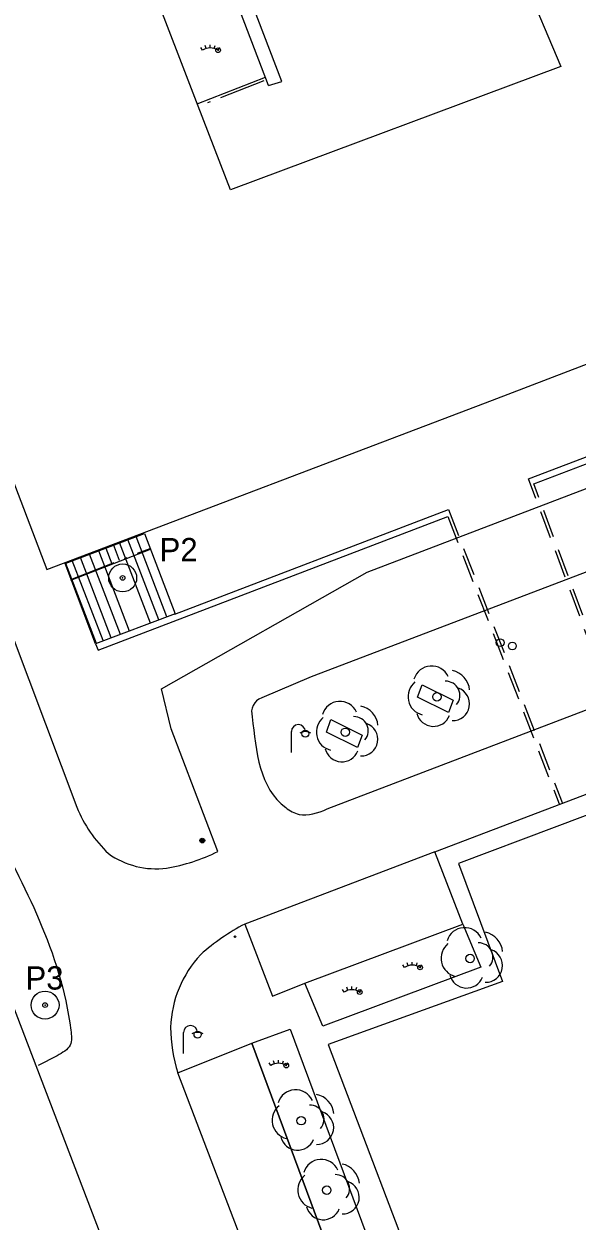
# Model space of a CAD drawing. Extents: x -89153 to -88764, y -100884 to -100462.
# Drawn here: x -89024.2 to -88988.5, y -100740.1 to -100662.9 of the extents above; entities that cross this region are included whole.
import ezdxf
from ezdxf.enums import TextEntityAlignment as Align

# ---------------------------------------------------------------- set-up
doc = ezdxf.new("R2010")
doc.units = 0
doc.header["$LTSCALE"] = 0.6
doc.header["$PDMODE"] = 32
doc.header["$PDSIZE"] = 0.3
doc.linetypes.add('DOT_DASHED', pattern=[7.7, 5, -1.2, 0.3, -1.2])
doc.linetypes.add('MEDIUM_DASHED', pattern=[4.5, 3, -1.5])
for name, color, linetype, lineweight in [('10', 7, 'Continuous', 25), ('11', 7, 'Continuous', 25), ('12', 7, 'Continuous', 25), ('2', 7, 'Continuous', 13), ('20', 7, 'Continuous', 13), ('21', 7, 'Continuous', 13), ('30', 7, 'Continuous', 25), ('41', 7, 'Continuous', 13), ('44', 7, 'Continuous', 25)]:
    doc.layers.add(name, color=color, linetype=linetype, lineweight=lineweight)

msp = doc.modelspace()

# ---------------------------------------------------------------- hatches: boundary and pattern name
at = {"layer": '30'}
msp.add_hatch(color=256, dxfattribs=at).paths.add_polyline_path([(-89012.5503, -100715.5252, 1), (-89012.8578, -100715.5252, 1)])
at = {"layer": '44'}
msp.add_hatch(color=256, dxfattribs=at).paths.add_polyline_path([(-89010.543, -100721.724, 1), (-89010.643, -100721.724, 1)])

# ---------------------------------------------------------------- linework, layer by layer
at = {"layer": '10'}
for p, q in [((-89008.649, -100666.319), (-89013.059, -100668.023)), ((-89008.649, -100666.319), (-89008.649, -100666.245)), ((-88997.713, -100716.257), (-88935.799, -100692.574)), ((-89021.17, -100698.729), (-89016.053, -100696.727)), ((-89026.372, -100698.55), (-89020.783, -100713.376)), ((-89019.584, -100702.836), (-89019.426, -100703.245)), ((-89022.068, -100729.404), (-89023.282, -100730.022))]:
    msp.add_line(p, q, dxfattribs=at)
for points in [[(-88994.294, -100610.465), (-89048.547, -100630.179), (-89022.724, -100698.048), (-88993.99, -100687.115), (-88965.846, -100676.322), (-88969.116, -100667.581), (-88970.211, -100664.824), (-88974.584, -100653.351), (-88991.966, -100659.946), (-88989.585, -100665.6), (-89010.878, -100673.551), (-89012.964, -100668.165), (-89019.178, -100651.991), (-88998.13, -100643.9), (-88997.233, -100646.233), (-88996.011, -100649.305), (-88981.602, -100643.823)], [(-89042.812, -100702.84), (-89034.982, -100699.876), (-89031.958, -100707.755), (-89019.063, -100741.445), (-89026.959, -100744.453), (-89039.794, -100710.782)], [(-88998.533, -100705.474), (-88996.53, -100706.47), (-88996.826, -100707.273), (-88998.829, -100706.277)], [(-89004.705, -100708.527), (-89004.409, -100707.724), (-89002.406, -100708.72), (-89002.702, -100709.523)]]:
    msp.add_lwpolyline(points, close=True, dxfattribs=at)
for points in [[(-89008.428, -100666.827), (-89013.852, -100652.622), (-88997.233, -100646.233), (-88996.914, -100647.064)], [(-89008.428, -100666.827), (-89007.572, -100666.574), (-89012.704, -100653.134), (-88996.914, -100647.064)], [(-89011.698, -100716.228), (-89014.706, -100708.308), (-89015.336, -100705.728), (-89002.081, -100698.211), (-88956.439, -100680.779)], [(-88983.849, -100712.357), (-88996.191, -100716.997), (-88993.353, -100724.604), (-89004.584, -100728.67), (-88997.99, -100746.044), (-88997.976, -100746.004)]]:
    msp.add_lwpolyline(points, dxfattribs=at)
for centre in [(-88993.503, -100702.757), (-88992.718, -100702.973)]:
    msp.add_circle(centre, 0.25, dxfattribs=at)
for centre, radius, start, end in [((-89013.0381, -100710.2896), 8.3372, 201.72779, 226.71832), ((-89015.6918, -100712.0945), 5.25, 234.31839, 277.47237), ((-89016.984, -100705.5506), 11.9142, 279.5421, 296.33862), ((-89003.5375, -100733.2559), 13.9178, 117.46742, 131.76599), ((-89007.5092, -100727.8111), 7.2417, 137.02911, 178.10758), ((-89004.1374, -100727.4156), 10.6107, 180.84463, 196.97254)]:
    msp.add_arc(centre, radius, start, end, dxfattribs=at)
msp.add_spline([(-89044.594, -100667.24), (-89036.569, -100687.283), (-89026.301, -100714.249), (-89021.182, -100727.76), (-89021.227, -100728.714), (-89022.068, -100729.404)], degree=3, dxfattribs=at)
at = {"layer": '11'}
for p, q in [((-88991.673, -100692.199), (-88955.974, -100678.571)), ((-88991.333, -100692.509), (-88955.99, -100679.016)), ((-89014.474, -100700.915), (-88996.832, -100694.169)), ((-89019.426, -100703.245), (-88996.882, -100694.624))]:
    msp.add_line(p, q, dxfattribs=at)
at = {"layer": '11', "linetype": 'MEDIUM_DASHED'}
for p, q in [((-88984.594, -100711.176), (-88991.673, -100692.199)), ((-88984.396, -100711.107), (-88991.333, -100692.509)), ((-88996.832, -100694.169), (-88989.502, -100713.073)), ((-88996.882, -100694.624), (-88989.695, -100713.16))]:
    msp.add_line(p, q, dxfattribs=at)
at = {"layer": '11', "linetype": 'DOT_DASHED'}
msp.add_line((-89021.172, -100698.685), (-89016.055, -100696.677), dxfattribs=at)
at = {"layer": '11'}
msp.add_arc((-89024.4526, -100727.4413), 3.0099, 325.26181, 325.27081, dxfattribs=at)
at = {"layer": '12', "linetype": 'DOT_DASHED'}
msp.add_line((-89008.734, -100666.527), (-89012.964, -100668.165), dxfattribs=at)
at = {"layer": '12', "lineweight": 13}
for p, q in [((-89018.579, -100696.47), (-89018.58, -100696.469)), ((-89018.041, -100697.457), (-89018.434, -100696.431)), ((-89016.045, -100701.51), (-89018.046, -100696.299)), ((-89015.514, -100701.295), (-89017.503, -100696.115)), ((-89014.986, -100701.099), (-89016.973, -100695.92)), ((-89018.582, -100702.446), (-89020.566, -100697.275)), ((-89017.986, -100702.236), (-89019.976, -100697.052)), ((-89017.392, -100702.012), (-89019.38, -100696.832)), ((-89018.51, -100697.704), (-89018.904, -100696.677)), ((-89019.532, -100702.804), (-89021.512, -100697.644)), ((-89019.102, -100702.627), (-89021.085, -100697.462))]:
    msp.add_line(p, q, dxfattribs=at)
at = {"layer": '12'}
msp.add_line((-89004.645, -100713.484), (-88958.984, -100696.016), dxfattribs=at)
msp.add_lwpolyline([(-88962.124, -100688.359), (-89005.691, -100704.963), (-89008.876, -100706.31)], dxfattribs=at)
for points in [[(-89021.553, -100697.659), (-89016.429, -100695.723), (-89014.46, -100700.9), (-89019.584, -100702.836)], [(-88997.713, -100716.257), (-89009.957, -100720.907), (-89008.174, -100725.56), (-89006.086, -100724.73), (-88995.905, -100720.922)], [(-89008.11, -100746.667), (-89014.286, -100730.513), (-89009.501, -100728.594), (-89003.454, -100744.92)]]:
    msp.add_lwpolyline(points, close=True, dxfattribs=at)
msp.add_arc((-89008.5249, -100707.2463), 1, 110.5562, 196.83831, dxfattribs=at)
msp.add_spline([(-89009.482, -100707.536), (-89007.328, -100713.395), (-89006.469, -100713.837), (-89004.645, -100713.484)], degree=3, dxfattribs=at)
at = {"layer": '2'}
for centre in [(-89017.838, -100698.581), (-89022.84, -100726.138)]:
    msp.add_circle(centre, 0.9, dxfattribs=at)
for p in [(-89017.838, -100698.581), (-89022.84, -100726.138)]:
    msp.add_point(p, dxfattribs=at)
at = {"layer": '20'}
for p, q in [((-89012.689, -100664.548), (-89012.799, -100664.381)), ((-89012.453, -100664.437), (-89012.512, -100664.244)), ((-89012.189, -100664.398), (-89012.189, -100664.198)), ((-89011.93, -100664.435), (-89011.873, -100664.245)), ((-89011.689, -100664.548), (-89011.579, -100664.381)), ((-88999.663, -100723.71), (-88999.773, -100723.543)), ((-88999.427, -100723.6), (-88999.486, -100723.406)), ((-88999.163, -100723.56), (-88999.163, -100723.36)), ((-88998.904, -100723.598), (-88998.847, -100723.407)), ((-88998.663, -100723.71), (-88998.553, -100723.543)), ((-89003.555, -100725.292), (-89003.665, -100725.125)), ((-89003.319, -100725.182), (-89003.378, -100724.988)), ((-89003.055, -100725.142), (-89003.055, -100724.942)), ((-89002.796, -100725.18), (-89002.739, -100724.989)), ((-89002.555, -100725.292), (-89002.445, -100725.125)), ((-89008.052, -100729.926), (-89008.111, -100729.732)), ((-89007.788, -100729.886), (-89007.788, -100729.686)), ((-89007.529, -100729.924), (-89007.472, -100729.733)), ((-89008.288, -100730.036), (-89008.398, -100729.869)), ((-89007.288, -100730.036), (-89007.178, -100729.869))]:
    msp.add_line(p, q, dxfattribs=at)
at = {"layer": '20', "lineweight": 25}
for points in [[(-89004.938, -100727.488), (-89006.086, -100724.73), (-88995.905, -100720.922), (-88994.757, -100723.68)], [(-89009.501, -100728.594), (-89007.033, -100727.68), (-89000.986, -100744.006), (-89003.454, -100744.92)]]:
    msp.add_lwpolyline(points, close=True, dxfattribs=at)
at = {"layer": '20'}
for centre in [(-89012.1895, -100665.3058), (-88999.1626, -100724.4685), (-89003.0546, -100726.0505), (-89007.7876, -100730.7945)]:
    msp.add_arc(centre, 0.9083, 56.60151, 123.39849, dxfattribs=at)
for p in [(-89011.689, -100664.548), (-88998.663, -100723.71), (-89002.555, -100725.292), (-89007.288, -100730.036)]:
    msp.add_point(p, dxfattribs=at)
at = {"layer": '21'}
for centre in [(-88997.5735, -100706.2545), (-89003.4825, -100708.5375), (-88995.4435, -100723.1325), (-89006.3325, -100733.5895), (-89004.6815, -100738.0755)]:
    msp.add_circle(centre, 0.2737, dxfattribs=at)
for centre, radius, start, end in [((-88997.9233, -100705.4455), 1.1831, 24.76228, 163.22075), ((-88996.8544, -100705.9266), 1.3901, 5.22462, 78.57542), ((-88998.2333, -100706.2338), 1.2099, 128.95546, 256.05052), ((-88997.0112, -100706.1584), 0.9128, 319.6043, 91.68267), ((-88996.5497, -100706.7094), 1.0742, 267.9563, 71.79057), ((-89003.8323, -100707.7285), 1.1831, 24.76228, 163.22075), ((-89002.7634, -100708.2096), 1.3901, 5.22462, 78.57542), ((-88997.7987, -100707.0477), 1.1107, 194.5123, 338.26394), ((-89004.1423, -100708.5168), 1.2099, 128.95546, 256.05052), ((-89002.9202, -100708.4414), 0.9128, 319.6043, 91.68267), ((-89002.4587, -100708.9924), 1.0742, 267.9563, 71.79057), ((-89003.7077, -100709.3307), 1.1107, 194.5123, 338.26394), ((-88995.7933, -100722.3235), 1.1831, 24.76228, 163.22075), ((-88994.7244, -100722.8046), 1.3901, 5.22462, 78.57542), ((-88996.1033, -100723.1118), 1.2099, 128.95546, 256.05052), ((-88994.8812, -100723.0364), 0.9128, 319.6043, 91.68267), ((-88994.4197, -100723.5874), 1.0742, 267.9563, 71.79057), ((-88995.6687, -100723.9257), 1.1107, 194.5123, 338.26394), ((-89006.6823, -100732.7805), 1.1831, 24.76228, 163.22075), ((-89005.6134, -100733.2616), 1.3901, 5.22462, 78.57542), ((-89006.9923, -100733.5688), 1.2099, 128.95546, 256.05052), ((-89005.7702, -100733.4934), 0.9128, 319.6043, 91.68267), ((-89005.3087, -100734.0444), 1.0742, 267.9563, 71.79057), ((-89006.5577, -100734.3827), 1.1107, 194.5123, 338.26394), ((-89005.0313, -100737.2665), 1.1831, 24.76228, 163.22075), ((-89003.9624, -100737.7476), 1.3901, 5.22462, 78.57542), ((-89005.3413, -100738.0548), 1.2099, 128.95546, 256.05052), ((-89004.1192, -100737.9794), 0.9128, 319.6043, 91.68267), ((-89003.6577, -100738.5304), 1.0742, 267.9563, 71.79057), ((-89004.9067, -100738.8687), 1.1107, 194.5123, 338.26394)]:
    msp.add_arc(centre, radius, start, end, dxfattribs=at)
at = {"layer": '30'}
msp.add_circle((-89012.704, -100715.5252), 0.1537, dxfattribs=at)
at = {"layer": '41'}
for p, q in [((-89006.96, -100709.848), (-89006.96, -100708.498)), ((-89013.91, -100729.252), (-89013.91, -100727.902))]:
    msp.add_line(p, q, dxfattribs=at)
for centre in [(-89006.06, -100708.633), (-89013.01, -100728.037)]:
    msp.add_circle(centre, 0.225, dxfattribs=at)
for centre, radius, start, end in [((-89006.51, -100708.498), 0.45, 0, 180), ((-89006.06, -100709.263), 0.765, 61.92751, 118.07249), ((-89013.46, -100727.902), 0.45, 0, 180), ((-89013.01, -100728.667), 0.765, 61.92751, 118.07249)]:
    msp.add_arc(centre, radius, start, end, dxfattribs=at)
at = {"layer": '44'}
msp.add_circle((-89010.593, -100721.724), 0.05, dxfattribs=at)

# ---------------------------------------------------------------- texts
at = {"layer": '2'}
for s, p in [('P2', (-89014.2315, -100697.509)), ('P3', (-89022.8765, -100725.134))]:
    msp.add_text(s, height=1.5, dxfattribs=at).set_placement(p, align=Align.CENTER)

doc.saveas('drawing.dxf')
